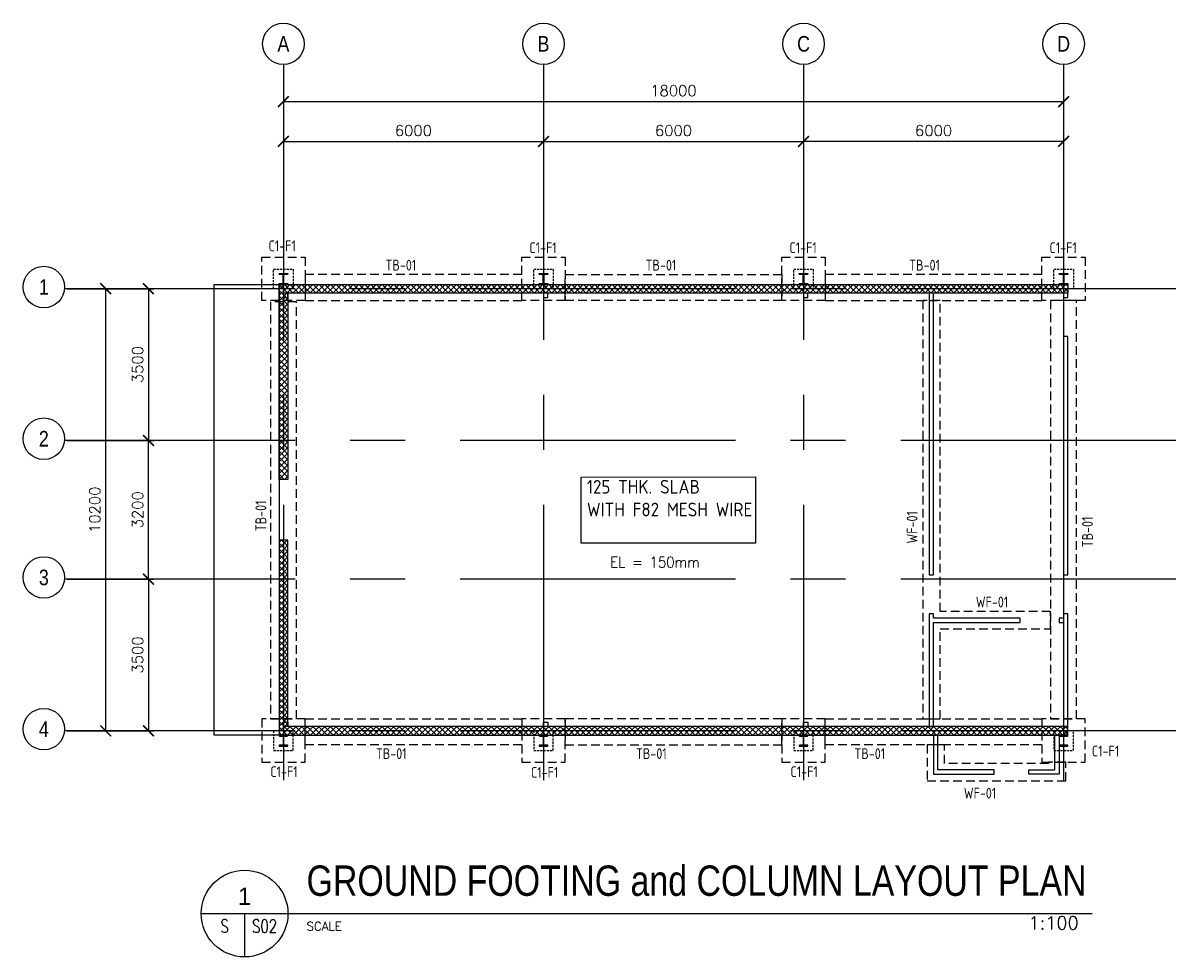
# Model space of a CAD drawing. Header units: millimetres. Extents: x -427046 to -302732, y -48485 to 25407.
# Drawn here: x -427046 to -400450, y 3861 to 25407 of the extents above; entities that cross this region are included whole.
import ezdxf
from ezdxf.enums import TextEntityAlignment as Align

# ---------------------------------------------------------------- set-up
doc = ezdxf.new("R2010")
doc.units = ezdxf.units.MM
doc.header["$LTSCALE"] = 200
doc.header["$MEASUREMENT"] = 0
for name, pattern in [('1201S pln footng GFL$0$DASHED', [0.75, 0.5, -0.25]), ('X-Grid-Warehouse$0$CENTER', [50.8, 31.75, -6.35, 6.35, -6.35]), ('X-Grid-Warehouse$0$X-GRID-B1$0$HIDDEN', [0.375, 0.25, -0.125])]:
    doc.linetypes.add(name, pattern=pattern)
for name, color, linetype in [('1201S pln footng GFL$0$02TX0100---', 2, 'Continuous'), ('1201S pln footng GFL$0$B01S44M-FOO---', 4, '1201S pln footng GFL$0$DASHED'), ('A-TITL', 2, 'Continuous'), ('A-TITL-TEXT', 3, 'Continuous'), ('A-TITL-TEXT-03', 3, 'Continuous'), ('A-TXT', 2, 'Continuous'), ('A-WALL', 8, 'Continuous'), ('A-WALL-FNSH @ 1', 1, 'Continuous'), ('X-Grid-Warehouse$0$7-9$0$A-GRID-BBLE', 9, 'Continuous'), ('X-Grid-Warehouse$0$A-ANNO-DIMS', 1, 'Continuous'), ('X-Grid-Warehouse$0$A-COLS', 5, 'Continuous'), ('X-Grid-Warehouse$0$A-GRID', 9, 'X-Grid-Warehouse$0$CENTER')]:
    doc.layers.add(name, color=color, linetype=linetype)
doc.styles.add('1201S pln footng', font='isocp.shx')
doc.styles.add('RC-ANNO-AR-W080', font='arial.ttf', dxfattribs={"width": 0.8})
doc.styles.add('RC-ANNO-AR-W100', font='arial.ttf')
doc.styles.add('RC-ANNO-SI-W075', font='simplex.shx', dxfattribs={"width": 0.75})
doc.styles.add('RC-ANNO-SI-W100', font='simplex.shx')
doc.styles.add('ST-ISOCP', font='isocp.shx')
doc.styles.add('X-Grid-Warehouse$0$7-9$0$12TH FLOOR COL$0$GRID', font='ARIALN.TTF')
doc.styles.add('X-Grid-Warehouse$0$RC-ANNO-RO-W100', font='romans.shx')
doc.dimstyles.new('X-Grid-Warehouse$0$RC-DIMS-0100', dxfattribs={"dimscale": 100, "dimtxt": 2.5, "dimasz": 2.5, "dimexe": 1.25, "dimexo": 0.625, "dimgap": 1.25, "dimtad": 1, "dimdec": 0, "dimdsep": 46, "dimtxsty": 'X-Grid-Warehouse$0$RC-ANNO-RO-W100', "dimblk": 'X-Grid-Warehouse$0$_ARCHTICK', "dimcen": 2.5, "dimclrd": 1, "dimclre": 1, "dimclrt": 2, "dimadec": 0, "dimazin": 0, "dimtfac": 1, "dimtdec": 0, "dimtmove": 0, "dimatfit": 3, "dimldrblk": 'X-Grid-Warehouse$0$_None', "dimfxl": 0, "dimtzin": 0, "dimlwd": -1, "dimarcsym": 0})
pattern_1 = [(45, (5300.5, 173641.18), (-66.29126, 66.29126), []), (135, (5300.5, 173641.18), (-66.29126, -66.29126), [])]

# ---------------------------------------------------------------- blocks, each defined once
blk = doc.blocks.new('X-Grid-Warehouse$0$_ARCHTICK')
at = {"color": 0, "linetype": 'ByBlock', "const_width": 0.15}
blk.add_lwpolyline([(-0.5, -0.5), (0.5, 0.5)], dxfattribs=at)
blk = doc.blocks.new('*D31')
at = {"layer": 'defpoints', "color": 0}
for p in [(-421041, 24449), (-415041, 24449), (-415041, 22676)]:
    blk.add_point(p, dxfattribs=at)
at = {"layer": 'X-Grid-Warehouse$0$A-ANNO-DIMS', "color": 1, "lineweight": -2}
for p, q in [((-421041, 24386), (-421041, 22551)), ((-415041, 24386), (-415041, 22551))]:
    blk.add_line(p, q, dxfattribs=at)
at = {"layer": 'X-Grid-Warehouse$0$A-ANNO-DIMS', "color": 1}
blk.add_line((-421041, 22676), (-415041, 22676), dxfattribs=at)
at = {"layer": 'X-Grid-Warehouse$0$A-ANNO-DIMS', "color": 1, "xscale": 250, "yscale": 250, "zscale": 250, "rotation": 180}
blk.add_blockref('X-Grid-Warehouse$0$_ARCHTICK', (-421041, 22676), dxfattribs=at)
at = {"layer": 'X-Grid-Warehouse$0$A-ANNO-DIMS', "color": 1, "xscale": 250, "yscale": 250, "zscale": 250}
blk.add_blockref('X-Grid-Warehouse$0$_ARCHTICK', (-415041, 22676), dxfattribs=at)
at = {"layer": 'X-Grid-Warehouse$0$A-ANNO-DIMS', "color": 2, "insert": (-418041, 22926), "char_height": 250, "attachment_point": 5, "style": 'X-Grid-Warehouse$0$RC-ANNO-RO-W100'}
blk.add_mtext('6000', dxfattribs=at)
blk = doc.blocks.new('X-Grid-Warehouse$0$_None')
blk = doc.blocks.new('*D32')
at = {"layer": 'defpoints', "color": 0}
for p in [(-415041, 24449), (-409041, 24449), (-409041, 22676)]:
    blk.add_point(p, dxfattribs=at)
at = {"layer": 'X-Grid-Warehouse$0$A-ANNO-DIMS', "color": 1, "lineweight": -2}
for p, q in [((-415041, 24386), (-415041, 22551)), ((-409041, 24386), (-409041, 22551))]:
    blk.add_line(p, q, dxfattribs=at)
at = {"layer": 'X-Grid-Warehouse$0$A-ANNO-DIMS', "color": 1}
blk.add_line((-415041, 22676), (-409041, 22676), dxfattribs=at)
at = {"layer": 'X-Grid-Warehouse$0$A-ANNO-DIMS', "color": 1, "xscale": 250, "yscale": 250, "zscale": 250, "rotation": 180}
blk.add_blockref('X-Grid-Warehouse$0$_ARCHTICK', (-415041, 22676), dxfattribs=at)
at = {"layer": 'X-Grid-Warehouse$0$A-ANNO-DIMS', "color": 1, "xscale": 250, "yscale": 250, "zscale": 250}
blk.add_blockref('X-Grid-Warehouse$0$_ARCHTICK', (-409041, 22676), dxfattribs=at)
at = {"layer": 'X-Grid-Warehouse$0$A-ANNO-DIMS', "color": 2, "insert": (-412041, 22926), "char_height": 250, "attachment_point": 5, "style": 'X-Grid-Warehouse$0$RC-ANNO-RO-W100'}
blk.add_mtext('6000', dxfattribs=at)
blk = doc.blocks.new('*D33')
at = {"layer": 'defpoints', "color": 0}
for p in [(-421041, 24449), (-403041, 24449), (-403041, 23595)]:
    blk.add_point(p, dxfattribs=at)
at = {"layer": 'X-Grid-Warehouse$0$A-ANNO-DIMS', "color": 1, "lineweight": -2}
for p, q in [((-421041, 24386), (-421041, 23470)), ((-403041, 24386), (-403041, 23470))]:
    blk.add_line(p, q, dxfattribs=at)
at = {"layer": 'X-Grid-Warehouse$0$A-ANNO-DIMS', "color": 1}
blk.add_line((-421041, 23595), (-403041, 23595), dxfattribs=at)
at = {"layer": 'X-Grid-Warehouse$0$A-ANNO-DIMS', "color": 1, "xscale": 250, "yscale": 250, "zscale": 250, "rotation": 180}
blk.add_blockref('X-Grid-Warehouse$0$_ARCHTICK', (-421041, 23595), dxfattribs=at)
at = {"layer": 'X-Grid-Warehouse$0$A-ANNO-DIMS', "color": 1, "xscale": 250, "yscale": 250, "zscale": 250}
blk.add_blockref('X-Grid-Warehouse$0$_ARCHTICK', (-403041, 23595), dxfattribs=at)
at = {"layer": 'X-Grid-Warehouse$0$A-ANNO-DIMS', "color": 2, "insert": (-412041, 23845), "char_height": 250, "attachment_point": 5, "style": 'X-Grid-Warehouse$0$RC-ANNO-RO-W100'}
blk.add_mtext('18000', dxfattribs=at)
blk = doc.blocks.new('*D34')
at = {"layer": 'defpoints', "color": 0}
for p in [(-426088, 19277), (-426088, 15777), (-424154, 15777)]:
    blk.add_point(p, dxfattribs=at)
at = {"layer": 'X-Grid-Warehouse$0$A-ANNO-DIMS', "color": 1, "lineweight": -2}
for p, q in [((-426026, 19277), (-424029, 19277)), ((-426026, 15777), (-424029, 15777))]:
    blk.add_line(p, q, dxfattribs=at)
at = {"layer": 'X-Grid-Warehouse$0$A-ANNO-DIMS', "color": 1}
blk.add_line((-424154, 19277), (-424154, 15777), dxfattribs=at)
at = {"layer": 'X-Grid-Warehouse$0$A-ANNO-DIMS', "color": 1, "xscale": 250, "yscale": 250, "zscale": 250}
for p, rotation in [((-424154, 19277), 90), ((-424154, 15777), 270)]:
    blk.add_blockref('X-Grid-Warehouse$0$_ARCHTICK', p, dxfattribs=dict(at, rotation=rotation))
at = {"layer": 'X-Grid-Warehouse$0$A-ANNO-DIMS', "color": 2, "insert": (-424404, 17527), "char_height": 250, "attachment_point": 5, "rotation": 90, "style": 'X-Grid-Warehouse$0$RC-ANNO-RO-W100'}
blk.add_mtext('3500', dxfattribs=at)
blk = doc.blocks.new('*D35')
at = {"layer": 'defpoints', "color": 0}
for p in [(-426088, 15777), (-424154, 15777), (-426088, 12577)]:
    blk.add_point(p, dxfattribs=at)
at = {"layer": 'X-Grid-Warehouse$0$A-ANNO-DIMS', "color": 1, "lineweight": -2}
for p, q in [((-426026, 15777), (-424029, 15777)), ((-426026, 12577), (-424029, 12577))]:
    blk.add_line(p, q, dxfattribs=at)
at = {"layer": 'X-Grid-Warehouse$0$A-ANNO-DIMS', "color": 1}
blk.add_line((-424154, 12577), (-424154, 15777), dxfattribs=at)
at = {"layer": 'X-Grid-Warehouse$0$A-ANNO-DIMS', "color": 1, "xscale": 250, "yscale": 250, "zscale": 250}
for p, rotation in [((-424154, 15777), 90), ((-424154, 12577), 270)]:
    blk.add_blockref('X-Grid-Warehouse$0$_ARCHTICK', p, dxfattribs=dict(at, rotation=rotation))
at = {"layer": 'X-Grid-Warehouse$0$A-ANNO-DIMS', "color": 2, "insert": (-424404, 14177), "char_height": 250, "attachment_point": 5, "rotation": 90, "style": 'X-Grid-Warehouse$0$RC-ANNO-RO-W100'}
blk.add_mtext('3200', dxfattribs=at)
blk = doc.blocks.new('*D36')
at = {"layer": 'defpoints', "color": 0}
for p in [(-426088, 19277), (-425140, 19277), (-426088, 9077)]:
    blk.add_point(p, dxfattribs=at)
at = {"layer": 'X-Grid-Warehouse$0$A-ANNO-DIMS', "color": 1, "lineweight": -2}
for p, q in [((-426026, 19277), (-425015, 19277)), ((-426026, 9077), (-425015, 9077))]:
    blk.add_line(p, q, dxfattribs=at)
at = {"layer": 'X-Grid-Warehouse$0$A-ANNO-DIMS', "color": 1}
blk.add_line((-425140, 9077), (-425140, 19277), dxfattribs=at)
at = {"layer": 'X-Grid-Warehouse$0$A-ANNO-DIMS', "color": 1, "xscale": 250, "yscale": 250, "zscale": 250}
for p, rotation in [((-425140, 19277), 90), ((-425140, 9077), 270)]:
    blk.add_blockref('X-Grid-Warehouse$0$_ARCHTICK', p, dxfattribs=dict(at, rotation=rotation))
at = {"layer": 'X-Grid-Warehouse$0$A-ANNO-DIMS', "color": 2, "insert": (-425390, 14177), "char_height": 250, "attachment_point": 5, "rotation": 90, "style": 'X-Grid-Warehouse$0$RC-ANNO-RO-W100'}
blk.add_mtext('10200', dxfattribs=at)
blk = doc.blocks.new('ANNO-DWGTTL-0001-01')
at = {"color": 1}
for p, q in [((-10, 0), (110, 0)), ((0, 0), (0, -10))]:
    blk.add_line(p, q, dxfattribs=at)
at = {"layer": 'A-TITL'}
blk.add_circle((0, 0), 10, dxfattribs=at)
at = {"color": 3, "style": 'RC-ANNO-SI-W075', "width": 0.75}
for tag, p in [('SOURCE_SHEET_NO', (-4.61, -2.89)), ('DRAWING_SHEET_NO', (4.61, -2.89))]:
    blk.add_attdef(tag, text='', height=2, dxfattribs=at).set_placement(p, align=Align.MIDDLE_CENTER)
at = {"layer": 'A-TITL-TEXT', "color": 3, "insert": (14.29, -1.92), "char_height": 2, "width": 13.6957, "attachment_point": 1, "style": 'RC-ANNO-SI-W100'}
blk.add_mtext('SCALE', dxfattribs=at)
at = {"layer": 'A-TITL-TEXT', "style": 'RC-ANNO-AR-W080', "width": 0.8}
blk.add_attdef('DRAWING_TITLE', text='', height=7, dxfattribs=at).set_placement((14.29, 2), align=Align.BOTTOM_LEFT)
at = {"layer": 'A-TITL-TEXT', "style": 'RC-ANNO-AR-W100'}
blk.add_attdef('DRAWING_NO', text='', height=4, dxfattribs=at).set_placement((0, 4), align=Align.MIDDLE_CENTER)
at = {"layer": 'A-TITL-TEXT', "color": 3, "style": 'RC-ANNO-SI-W100'}
blk.add_attdef('DRAWING_SCALE', text='', height=2, dxfattribs=at).set_placement((110, -4.54), align=Align.BOTTOM_RIGHT)
blk = doc.blocks.new('*D37')
at = {"layer": 'defpoints', "color": 0}
for p in [(-409041, 24449), (-403041, 24449), (-409041, 22676)]:
    blk.add_point(p, dxfattribs=at)
at = {"layer": 'X-Grid-Warehouse$0$A-ANNO-DIMS', "color": 1, "lineweight": -2}
for p, q in [((-409041, 24386), (-409041, 22551)), ((-403041, 24386), (-403041, 22551))]:
    blk.add_line(p, q, dxfattribs=at)
at = {"layer": 'X-Grid-Warehouse$0$A-ANNO-DIMS', "color": 1}
blk.add_line((-403041, 22676), (-409041, 22676), dxfattribs=at)
at = {"layer": 'X-Grid-Warehouse$0$A-ANNO-DIMS', "color": 1, "xscale": 250, "yscale": 250, "zscale": 250, "rotation": 180}
blk.add_blockref('X-Grid-Warehouse$0$_ARCHTICK', (-409041, 22676), dxfattribs=at)
at = {"layer": 'X-Grid-Warehouse$0$A-ANNO-DIMS', "color": 1, "xscale": 250, "yscale": 250, "zscale": 250}
blk.add_blockref('X-Grid-Warehouse$0$_ARCHTICK', (-403041, 22676), dxfattribs=at)
at = {"layer": 'X-Grid-Warehouse$0$A-ANNO-DIMS', "color": 2, "insert": (-406041, 22926), "char_height": 250, "attachment_point": 5, "style": 'X-Grid-Warehouse$0$RC-ANNO-RO-W100'}
blk.add_mtext('6000', dxfattribs=at)
blk = doc.blocks.new('*D38')
at = {"layer": 'defpoints', "color": 0}
for p in [(-426088, 12577), (-426088, 9077), (-424154, 9077)]:
    blk.add_point(p, dxfattribs=at)
at = {"layer": 'X-Grid-Warehouse$0$A-ANNO-DIMS', "color": 1, "lineweight": -2}
for p, q in [((-426026, 12577), (-424029, 12577)), ((-426026, 9077), (-424029, 9077))]:
    blk.add_line(p, q, dxfattribs=at)
at = {"layer": 'X-Grid-Warehouse$0$A-ANNO-DIMS', "color": 1}
blk.add_line((-424154, 12577), (-424154, 9077), dxfattribs=at)
at = {"layer": 'X-Grid-Warehouse$0$A-ANNO-DIMS', "color": 1, "xscale": 250, "yscale": 250, "zscale": 250}
for p, rotation in [((-424154, 12577), 90), ((-424154, 9077), 270)]:
    blk.add_blockref('X-Grid-Warehouse$0$_ARCHTICK', p, dxfattribs=dict(at, rotation=rotation))
at = {"layer": 'X-Grid-Warehouse$0$A-ANNO-DIMS', "color": 2, "insert": (-424404, 10827), "char_height": 250, "attachment_point": 5, "rotation": 90, "style": 'X-Grid-Warehouse$0$RC-ANNO-RO-W100'}
blk.add_mtext('3500', dxfattribs=at)
blk = doc.blocks.new('X-Grid-Warehouse$0$7-9$0$12TH FLOOR COL$0$GRID MODULE')
at = {"color": 8, "linetype": 'Continuous'}
blk.add_circle((0, 0), 600, dxfattribs=at)
at = {"color": 6, "style": 'X-Grid-Warehouse$0$7-9$0$12TH FLOOR COL$0$GRID'}
blk.add_attdef('GRID_TEXT_VERTICAL', text='', height=450, dxfattribs=at).set_placement((0, 0), align=Align.MIDDLE_CENTER)

msp = doc.modelspace()

# ---------------------------------------------------------------- hatches: boundary and pattern name
at = {"layer": 'A-WALL-FNSH @ 1'}
h = msp.add_hatch(dxfattribs=at)
h.set_pattern_fill('ANSI37', color=8, scale=750, style=0)
h.set_pattern_definition(pattern_1)
h.paths.add_polyline_path([(-421140.7, 19377.3), (-402940.7, 19377.3), (-402940.7, 19177.3), (-420940.7, 19177.3), (-420940.7, 14877.3), (-421140.7, 14877.3)])
h = msp.add_hatch(dxfattribs=at)
h.set_pattern_fill('ANSI37', color=8, scale=750, style=0)
h.set_pattern_definition(pattern_1)
h.paths.add_polyline_path([(-421140.7, 8977.3), (-402940.7, 8977.3), (-402940.7, 9177.3), (-420940.7, 9177.3), (-420940.7, 13477.3), (-421140.7, 13477.3)])

# ---------------------------------------------------------------- linework, layer by layer
at = {"color": 14}
msp.add_lwpolyline([(-414170.2, 14930.8), (-410152.8, 14935.2), (-410152.8, 13410.4), (-414170.2, 13406)], close=True, dxfattribs=at)
at = {"layer": '1201S pln footng GFL$0$B01S44M-FOO---', "ltscale": 2}
for points in [[(-421540.7, 20002.3), (-420540.7, 20002.3), (-420540.7, 19002.3), (-421540.7, 19002.3)], [(-415540.7, 20002.3), (-414540.7, 20002.3), (-414540.7, 19002.3), (-415540.7, 19002.3)], [(-409540.7, 20002.3), (-408540.7, 20002.3), (-408540.7, 19002.3), (-409540.7, 19002.3)], [(-403540.7, 20002.3), (-402540.7, 20002.3), (-402540.7, 19002.3), (-403540.7, 19002.3)], [(-420540.7, 19002.3), (-415540.7, 19002.3), (-415540.7, 19602.3), (-420540.7, 19602.3)], [(-409540.7, 19002.3), (-414540.7, 19002.3), (-414540.7, 19602.3), (-409540.7, 19602.3)], [(-408540.7, 19002.3), (-403540.7, 19002.3), (-403540.7, 19602.3), (-408540.7, 19602.3)], [(-420740.7, 9352.3), (-420740.7, 18977.3), (-421340.7, 18977.3), (-421340.7, 9352.3)], [(-405890.7, 19002.3), (-406290.7, 19002.3), (-406290.7, 9352.3), (-405890.7, 9352.3), (-405890.7, 11427.3), (-403340.7, 11427.3), (-403340.7, 11827.3), (-405890.7, 11827.3)], [(-402740.7, 9352.3), (-402740.7, 19002.3), (-403340.7, 19002.3), (-403340.7, 9352.3)], [(-421540.7, 8352.3), (-420540.7, 8352.3), (-420540.7, 9352.3), (-421540.7, 9352.3)], [(-420540.7, 9352.3), (-415540.7, 9352.3), (-415540.7, 8752.3), (-420540.7, 8752.3)], [(-415540.7, 8352.3), (-414540.7, 8352.3), (-414540.7, 9352.3), (-415540.7, 9352.3)], [(-409540.7, 9352.3), (-414540.7, 9352.3), (-414540.7, 8752.3), (-409540.7, 8752.3)], [(-409540.7, 8352.3), (-408540.7, 8352.3), (-408540.7, 9352.3), (-409540.7, 9352.3)], [(-408540.7, 9352.3), (-403540.7, 9352.3), (-403540.7, 8752.3), (-408540.7, 8752.3)], [(-403540.7, 8352.3), (-402540.7, 8352.3), (-402540.7, 9352.3), (-403540.7, 9352.3)], [(-402990.7, 8352.3), (-403390.7, 8352.3), (-403390.7, 8327.3), (-405790.7, 8327.3), (-405790.7, 8752.3), (-406190.7, 8752.3), (-406190.7, 7927.3), (-402990.7, 7927.3)]]:
    msp.add_lwpolyline(points, close=True, dxfattribs=at)
at = {"layer": 'A-WALL', "color": 1}
msp.add_line((-420935.8, 4860.6), (-402386.2, 4860.6), dxfattribs=at)
at = {"layer": 'A-WALL'}
for points in [[(-422640.7, 19377.3), (-421140.7, 19377.3), (-421140.7, 8977.3), (-422640.7, 8977.3)], [(-421140.7, 19377.3), (-402940.7, 19377.3), (-402940.7, 19177.3), (-420940.7, 19177.3), (-420940.7, 14877.3), (-421140.7, 14877.3)], [(-420940.7, 19177.3), (-421040.7, 19177.3), (-421040.7, 19077.3), (-420940.7, 19077.3)], [(-414940.7, 19177.3), (-415040.7, 19177.3), (-415040.7, 19077.3), (-414940.7, 19077.3)], [(-408940.7, 19177.3), (-409040.7, 19177.3), (-409040.7, 19077.3), (-408940.7, 19077.3)], [(-406040.7, 19177.3), (-406140.7, 19177.3), (-406140.7, 12677.3), (-406040.7, 12677.3)], [(-402940.7, 19177.3), (-403040.7, 19177.3), (-403040.7, 19077.3), (-402940.7, 19077.3)], [(-402940.7, 18177.3), (-403040.7, 18177.3), (-403040.7, 12677.3), (-402940.7, 12677.3)], [(-421140.7, 8977.3), (-402940.7, 8977.3), (-402940.7, 9177.3), (-420940.7, 9177.3), (-420940.7, 13477.3), (-421140.7, 13477.3)], [(-406040.7, 11777.3), (-406140.7, 11777.3), (-406140.7, 9177.3), (-406040.7, 9177.3), (-406040.7, 11577.3), (-404040.7, 11577.3), (-404040.7, 11677.3), (-406040.7, 11677.3)], [(-402940.7, 11777.3), (-403040.7, 11777.3), (-403040.7, 11677.3), (-403140.7, 11677.3), (-403140.7, 11577.3), (-403040.7, 11577.3), (-403040.7, 9177.3), (-402940.7, 9177.3)], [(-420940.7, 9177.3), (-421040.7, 9177.3), (-421040.7, 9277.3), (-420940.7, 9277.3)], [(-414940.7, 9177.3), (-415040.7, 9177.3), (-415040.7, 9277.3), (-414940.7, 9277.3)], [(-408940.7, 9177.3), (-409040.7, 9177.3), (-409040.7, 9277.3), (-408940.7, 9277.3)], [(-404640.7, 8177.3), (-405940.7, 8177.3), (-405940.7, 8977.3), (-406040.7, 8977.3), (-406040.7, 8077.3), (-404640.7, 8077.3)], [(-403140.7, 8077.3), (-403840.7, 8077.3), (-403840.7, 8177.3), (-403240.7, 8177.3), (-403240.7, 8977.3), (-403140.7, 8977.3)]]:
    msp.add_lwpolyline(points, close=True, dxfattribs=at)
at = {"layer": 'X-Grid-Warehouse$0$A-COLS', "color": 1, "linetype": 'X-Grid-Warehouse$0$X-GRID-B1$0$HIDDEN'}
for points in [[(-421265.7, 19727.3), (-420815.7, 19727.3), (-420815.7, 19277.3), (-421265.7, 19277.3)], [(-415265.7, 19727.3), (-414815.7, 19727.3), (-414815.7, 19277.3), (-415265.7, 19277.3)], [(-409265.7, 19727.3), (-408815.7, 19727.3), (-408815.7, 19277.3), (-409265.7, 19277.3)], [(-403265.7, 19727.3), (-402815.7, 19727.3), (-402815.7, 19277.3), (-403265.7, 19277.3)], [(-421265.7, 8627.3), (-420815.7, 8627.3), (-420815.7, 9077.3), (-421265.7, 9077.3)], [(-415265.7, 8627.3), (-414815.7, 8627.3), (-414815.7, 9077.3), (-415265.7, 9077.3)], [(-409265.7, 8627.3), (-408815.7, 8627.3), (-408815.7, 9077.3), (-409265.7, 9077.3)], [(-403265.7, 8627.3), (-402815.7, 8627.3), (-402815.7, 9077.3), (-403265.7, 9077.3)]]:
    msp.add_lwpolyline(points, close=True, dxfattribs=at)
at = {"layer": 'X-Grid-Warehouse$0$A-COLS', "ltscale": 0.005}
for points in [[(-421040.7, 19377.3), (-421140.7, 19377.3), (-421140.7, 19387.3, -0.4142136), (-421130.7, 19397.3), (-421101.8, 19397.3), (-421055.7, 19397.3, 0.2049774), (-421046.7, 19407.3), (-421046.7, 19477.3), (-421046.7, 19597.3, 0.2049774), (-421055.7, 19607.3), (-421101.8, 19607.3), (-421130.7, 19607.3, -0.4142136), (-421140.7, 19617.3), (-421140.7, 19627.3), (-421040.7, 19627.3), (-420940.7, 19627.3), (-420940.7, 19617.3, -0.4142136), (-420950.7, 19607.3), (-420979.7, 19607.3), (-421025.7, 19607.3, 0.2049774), (-421034.7, 19597.3), (-421034.7, 19477.3), (-421034.7, 19407.3, 0.2049774), (-421025.7, 19397.3), (-420979.7, 19397.3), (-420950.7, 19397.3, -0.4142136), (-420940.7, 19387.3), (-420940.7, 19377.3)], [(-415040.7, 19377.3), (-415140.7, 19377.3), (-415140.7, 19387.3, -0.4142136), (-415130.7, 19397.3), (-415101.8, 19397.3), (-415055.7, 19397.3, 0.2049774), (-415046.7, 19407.3), (-415046.7, 19477.3), (-415046.7, 19597.3, 0.2049774), (-415055.7, 19607.3), (-415101.8, 19607.3), (-415130.7, 19607.3, -0.4142136), (-415140.7, 19617.3), (-415140.7, 19627.3), (-415040.7, 19627.3), (-414940.7, 19627.3), (-414940.7, 19617.3, -0.4142136), (-414950.7, 19607.3), (-414979.7, 19607.3), (-415025.7, 19607.3, 0.2049774), (-415034.7, 19597.3), (-415034.7, 19477.3), (-415034.7, 19407.3, 0.2049774), (-415025.7, 19397.3), (-414979.7, 19397.3), (-414950.7, 19397.3, -0.4142136), (-414940.7, 19387.3), (-414940.7, 19377.3)], [(-409040.7, 19377.3), (-409140.7, 19377.3), (-409140.7, 19387.3, -0.4142136), (-409130.7, 19397.3), (-409101.8, 19397.3), (-409055.7, 19397.3, 0.2049774), (-409046.7, 19407.3), (-409046.7, 19477.3), (-409046.7, 19597.3, 0.2049774), (-409055.7, 19607.3), (-409101.8, 19607.3), (-409130.7, 19607.3, -0.4142136), (-409140.7, 19617.3), (-409140.7, 19627.3), (-409040.7, 19627.3), (-408940.7, 19627.3), (-408940.7, 19617.3, -0.4142136), (-408950.7, 19607.3), (-408979.7, 19607.3), (-409025.7, 19607.3, 0.2049774), (-409034.7, 19597.3), (-409034.7, 19477.3), (-409034.7, 19407.3, 0.2049774), (-409025.7, 19397.3), (-408979.7, 19397.3), (-408950.7, 19397.3, -0.4142136), (-408940.7, 19387.3), (-408940.7, 19377.3)], [(-403040.7, 19377.3), (-403140.7, 19377.3), (-403140.7, 19387.3, -0.4142136), (-403130.7, 19397.3), (-403101.8, 19397.3), (-403055.7, 19397.3, 0.2049774), (-403046.7, 19407.3), (-403046.7, 19477.3), (-403046.7, 19597.3, 0.2049774), (-403055.7, 19607.3), (-403101.8, 19607.3), (-403130.7, 19607.3, -0.4142136), (-403140.7, 19617.3), (-403140.7, 19627.3), (-403040.7, 19627.3), (-402940.7, 19627.3), (-402940.7, 19617.3, -0.4142136), (-402950.7, 19607.3), (-402979.7, 19607.3), (-403025.7, 19607.3, 0.2049774), (-403034.7, 19597.3), (-403034.7, 19477.3), (-403034.7, 19407.3, 0.2049774), (-403025.7, 19397.3), (-402979.7, 19397.3), (-402950.7, 19397.3, -0.4142136), (-402940.7, 19387.3), (-402940.7, 19377.3)], [(-421040.7, 8977.3), (-421140.7, 8977.3), (-421140.7, 8967.3, 0.4142136), (-421130.7, 8957.3), (-421101.8, 8957.3), (-421055.7, 8957.3, -0.2049774), (-421046.7, 8947.3), (-421046.7, 8877.3), (-421046.7, 8757.3, -0.2049774), (-421055.7, 8747.3), (-421101.8, 8747.3), (-421130.7, 8747.3, 0.4142136), (-421140.7, 8737.3), (-421140.7, 8727.3), (-421040.7, 8727.3), (-420940.7, 8727.3), (-420940.7, 8737.3, 0.4142136), (-420950.7, 8747.3), (-420979.7, 8747.3), (-421025.7, 8747.3, -0.2049774), (-421034.7, 8757.3), (-421034.7, 8877.3), (-421034.7, 8947.3, -0.2049774), (-421025.7, 8957.3), (-420979.7, 8957.3), (-420950.7, 8957.3, 0.4142136), (-420940.7, 8967.3), (-420940.7, 8977.3)], [(-415040.7, 8977.3), (-415140.7, 8977.3), (-415140.7, 8967.3, 0.4142136), (-415130.7, 8957.3), (-415101.8, 8957.3), (-415055.7, 8957.3, -0.2049774), (-415046.7, 8947.3), (-415046.7, 8877.3), (-415046.7, 8757.3, -0.2049774), (-415055.7, 8747.3), (-415101.8, 8747.3), (-415130.7, 8747.3, 0.4142136), (-415140.7, 8737.3), (-415140.7, 8727.3), (-415040.7, 8727.3), (-414940.7, 8727.3), (-414940.7, 8737.3, 0.4142136), (-414950.7, 8747.3), (-414979.7, 8747.3), (-415025.7, 8747.3, -0.2049774), (-415034.7, 8757.3), (-415034.7, 8877.3), (-415034.7, 8947.3, -0.2049774), (-415025.7, 8957.3), (-414979.7, 8957.3), (-414950.7, 8957.3, 0.4142136), (-414940.7, 8967.3), (-414940.7, 8977.3)], [(-409040.7, 8977.3), (-409140.7, 8977.3), (-409140.7, 8967.3, 0.4142136), (-409130.7, 8957.3), (-409101.8, 8957.3), (-409055.7, 8957.3, -0.2049774), (-409046.7, 8947.3), (-409046.7, 8877.3), (-409046.7, 8757.3, -0.2049774), (-409055.7, 8747.3), (-409101.8, 8747.3), (-409130.7, 8747.3, 0.4142136), (-409140.7, 8737.3), (-409140.7, 8727.3), (-409040.7, 8727.3), (-408940.7, 8727.3), (-408940.7, 8737.3, 0.4142136), (-408950.7, 8747.3), (-408979.7, 8747.3), (-409025.7, 8747.3, -0.2049774), (-409034.7, 8757.3), (-409034.7, 8877.3), (-409034.7, 8947.3, -0.2049774), (-409025.7, 8957.3), (-408979.7, 8957.3), (-408950.7, 8957.3, 0.4142136), (-408940.7, 8967.3), (-408940.7, 8977.3)], [(-403040.7, 8977.3), (-403140.7, 8977.3), (-403140.7, 8967.3, 0.4142136), (-403130.7, 8957.3), (-403101.8, 8957.3), (-403055.7, 8957.3, -0.2049774), (-403046.7, 8947.3), (-403046.7, 8877.3), (-403046.7, 8757.3, -0.2049774), (-403055.7, 8747.3), (-403101.8, 8747.3), (-403130.7, 8747.3, 0.4142136), (-403140.7, 8737.3), (-403140.7, 8727.3), (-403040.7, 8727.3), (-402940.7, 8727.3), (-402940.7, 8737.3, 0.4142136), (-402950.7, 8747.3), (-402979.7, 8747.3), (-403025.7, 8747.3, -0.2049774), (-403034.7, 8757.3), (-403034.7, 8877.3), (-403034.7, 8947.3, -0.2049774), (-403025.7, 8957.3), (-402979.7, 8957.3), (-402950.7, 8957.3, 0.4142136), (-402940.7, 8967.3), (-402940.7, 8977.3)]]:
    msp.add_lwpolyline(points, format="xyb", close=True, dxfattribs=at)
at = {"layer": 'X-Grid-Warehouse$0$A-GRID', "color": 8}
for p, q in [((-421040.7, 24448.6), (-421040.7, 6839.2)), ((-415040.7, 24448.6), (-415040.7, 6839.2)), ((-409040.7, 24448.6), (-409040.7, 6839.2)), ((-403040.7, 24448.6), (-403040.7, 6839.2)), ((-400450, 19277.3), (-426088.1, 19277.3)), ((-400450, 15777.3), (-426088.1, 15777.3)), ((-400450, 12577.3), (-426088.1, 12577.3)), ((-400450, 9077.3), (-426088.1, 9077.3))]:
    msp.add_line(p, q, dxfattribs=at)

# ---------------------------------------------------------------- block references
at = {"layer": 'A-TITL-TEXT-03'}
ref = msp.add_blockref('ANNO-DWGTTL-0001-01', (-421935.8, 4860.6), dxfattribs=dict(at, xscale=100, yscale=100, zscale=100))
ref.add_attrib('DRAWING_TITLE', 'GROUND FOOTING and COLUMN LAYOUT PLAN', dxfattribs={"layer": 'A-TITL-TEXT', "height": 700, "style": 'RC-ANNO-AR-W080', "width": 0.8}).set_placement((-420506.3, 5060.6), align=Align.BOTTOM_LEFT)
ref.add_attrib('DRAWING_SCALE', '1:100', dxfattribs={"layer": 'A-TITL-TEXT', "color": 3, "height": 300, "style": 'RC-ANNO-SI-W100'}).set_placement((-402693.9, 4407), align=Align.BOTTOM_RIGHT)
ref.add_attrib('DRAWING_NO', '1', dxfattribs={"layer": 'A-TITL-TEXT', "height": 400, "style": 'RC-ANNO-AR-W100'}).set_placement((-421935.8, 5260.6), align=Align.MIDDLE_CENTER)
ref.add_attrib('SOURCE_SHEET_NO', 'S', dxfattribs={"layer": '0', "color": 3, "height": 300, "style": 'RC-ANNO-SI-W075', "width": 0.75}).set_placement((-422396.4, 4571.4), align=Align.MIDDLE_CENTER)
ref.add_attrib('DRAWING_SHEET_NO', 'S02', dxfattribs={"layer": '0', "color": 3, "height": 300, "style": 'RC-ANNO-SI-W075', "width": 0.75}).set_placement((-421475.2, 4571.4), align=Align.MIDDLE_CENTER)
at = {"layer": 'X-Grid-Warehouse$0$7-9$0$A-GRID-BBLE', "xscale": 0.7982921655551336, "yscale": 0.7982921655551336, "zscale": 0.7982921655551336}
for p, values in [((-421040.7, 24927.5), {'GRID_TEXT_VERTICAL': 'A'}), ((-415040.7, 24927.5), {'GRID_TEXT_VERTICAL': 'B'}), ((-409040.7, 24927.5), {'GRID_TEXT_VERTICAL': 'C'}), ((-403040.7, 24927.5), {'GRID_TEXT_VERTICAL': 'D'}), ((-426567.1, 19316.2), {'GRID_TEXT_VERTICAL': '1'}), ((-426567.1, 15816.2), {'GRID_TEXT_VERTICAL': '2'}), ((-426567.1, 12616.2), {'GRID_TEXT_VERTICAL': '3'}), ((-426567.1, 9116.2), {'GRID_TEXT_VERTICAL': '4'})]:
    msp.add_blockref('X-Grid-Warehouse$0$7-9$0$12TH FLOOR COL$0$GRID MODULE', p, dxfattribs=at).add_auto_attribs(values)

# ---------------------------------------------------------------- texts
at = {"layer": '1201S pln footng GFL$0$02TX0100---', "char_height": 250, "attachment_point": 1, "style": '1201S pln footng'}
for s, width, insert in [('{\\W0.9;C1-F1}', 2681.969, (-421383.1, 20390.6)), ('{\\W0.9;C1-F1}', 2681.969, (-415366.5, 20347.4)), ('{\\W0.9;C1-F1}', 2681.969, (-409366.5, 20347.4)), ('{\\W0.9;C1-F1}', 2681.969, (-403366.5, 20347.4)), ('{\\W0.9;TB-01}', 2681.969, (-418684.8, 19946)), ('{\\W0.9;TB-01}', 2681.969, (-412684.8, 19946)), ('{\\W0.9;TB-01}', 2681.969, (-406603, 19946)), ('{\\Fromans|c0;\\W0.9;EL = 150mm}', 4112.363, (-413499.3, 13093.8)), ('{\\W0.9;WF-01}', 2681.969, (-405067, 12174.9)), ('{\\W0.9;TB-01}', 2681.969, (-418906.2, 8675.9)), ('{\\W0.9;TB-01}', 2681.969, (-412906.2, 8675.9)), ('{\\W0.9;TB-01}', 2681.969, (-407866.9, 8675.9)), ('{\\W0.9;C1-F1}', 2681.969, (-402389.3, 8734.7)), ('{\\W0.9;C1-F1}', 2681.969, (-421342, 8259.5)), ('{\\W0.9;C1-F1}', 2681.969, (-409342, 8259.5)), ('{\\W0.9;C1-F1}', 2681.969, (-415329.2, 8242.4)), ('{\\W0.9;WF-01}', 2681.969, (-405343.8, 7763.7))]:
    msp.add_mtext_dynamic_manual_height_columns(s, width=width, gutter_width=375, heights=[0], dxfattribs=dict(at, insert=insert))
at = {"layer": '1201S pln footng GFL$0$02TX0100---', "char_height": 250, "attachment_point": 1, "rotation": 90, "style": '1201S pln footng'}
for s, insert in [('{\\W0.9;TB-01}', (-421685.3, 13682.7)), ('{\\W0.9;WF-01}', (-406661, 13398.8)), ('{\\W0.9;TB-01}', (-402614.8, 13311.8))]:
    msp.add_mtext_dynamic_manual_height_columns(s, width=2681.969, gutter_width=375, heights=[0], dxfattribs=dict(at, insert=insert))
at = {"layer": 'A-TXT', "insert": (-414038.3, 14865.2), "char_height": 315, "width": 4035.882, "attachment_point": 1, "style": 'ST-ISOCP'}
msp.add_mtext('125 THK. SLAB\\PWITH F82 MESH WIRE', dxfattribs=at)

# ---------------------------------------------------------------- dimensions: what is measured, and where the dimension line sits
at = {"layer": 'X-Grid-Warehouse$0$A-ANNO-DIMS'}
for base, p1, p2, picture, middle in [((-415040.7, 22675.7), (-421040.7, 24448.6), (-415040.7, 24448.6), '*D31', (-418040.7, 22925.7)), ((-403040.7, 23594.7), (-421040.7, 24448.6), (-403040.7, 24448.6), '*D33', (-412040.7, 23844.7)), ((-409040.7, 22675.7), (-415040.7, 24448.6), (-409040.7, 24448.6), '*D32', (-412040.7, 22925.7))]:
    dim = msp.add_linear_dim(base=base, p1=p1, p2=p2, dimstyle='X-Grid-Warehouse$0$RC-DIMS-0100', dxfattribs=at)
    dim.commit()
    dim.dimension.update_dxf_attribs({"geometry": picture, "text_midpoint": middle})
for base, p1, p2, angle, picture, middle in [((-409040.7, 22675.7), (-403040.7, 24448.6), (-409040.7, 24448.6), 180, '*D37', (-406040.7, 22925.7)), ((-424154, 15777.3), (-426088.1, 19277.3), (-426088.1, 15777.3), 90, '*D34', (-424404, 17527.3)), ((-425140.5, 19277.3), (-426088.1, 9077.3), (-426088.1, 19277.3), 270, '*D36', (-425390.5, 14177.3)), ((-424154, 15777.3), (-426088.1, 12577.3), (-426088.1, 15777.3), 270, '*D35', (-424404, 14177.3)), ((-424154, 9077.3), (-426088.1, 12577.3), (-426088.1, 9077.3), 90, '*D38', (-424404, 10827.3))]:
    dim = msp.add_linear_dim(base=base, p1=p1, p2=p2, angle=angle, dimstyle='X-Grid-Warehouse$0$RC-DIMS-0100', dxfattribs=at)
    dim.commit()
    dim.dimension.update_dxf_attribs({"geometry": picture, "text_midpoint": middle})

doc.saveas('drawing.dxf')
